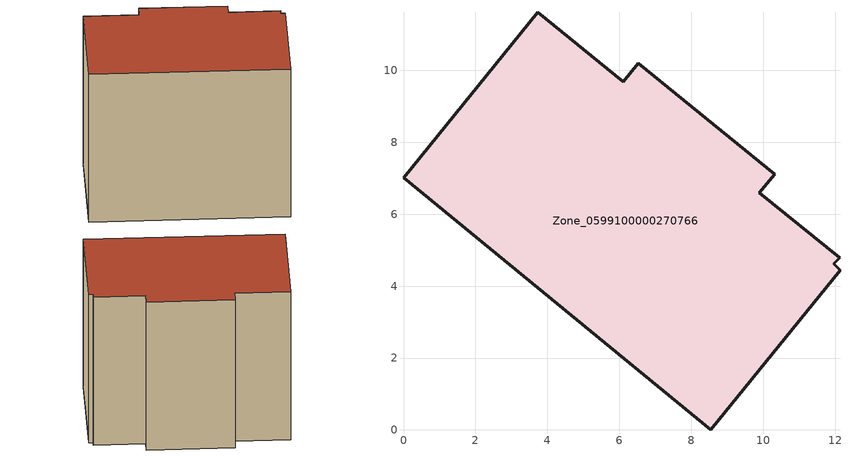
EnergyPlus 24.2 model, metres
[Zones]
Zone_0599100000270766
 floor ground (C_G): 10.32,7.11 9.9,6.6 12.13,4.79 11.97,4.62 12.14,4.44 8.55,0 0,7.02 3.73,11.62 6.11,9.68 6.53,10.19 z0
 wall outside (C_F): 3.73,11.62 0,7.02 8.55,0 12.14,4.44 11.97,4.62 12.13,4.79 9.9,6.6 10.32,7.11 6.53,10.19 6.11,9.68 3.73,11.62 z0:9.56
 roof outside (C_R): 8.55,0 12.14,4.44 11.97,4.62 12.13,4.79 9.9,6.6 10.32,7.11 6.53,10.19 6.11,9.68 3.73,11.62 0,7.02 z9.56
[BUILDING]
Pand.0599100000270766: North Axis=0; Terrain=City; Loads Convergence Tolerance Value=0.04; Temperature Convergence Tolerance Value=0.4; Solar Distribution=FullExterior; Maximum Number of Warmup Days=25; Minimum Number of Warmup Days=1
[Site:Location]
Rotterdam.The.Hague.AP_ZH_NLD Design_Conditions: Latitude=51.96; Longitude=4.45; Time Zone=1; Elevation=-4.5
[SITE:GROUNDTEMPERATURE:BUILDINGSURFACE]
18, 18, 18, 18, 18, 18, 18, 18, 18, 18, 18, 18
[MATERIAL] Thermal Absorptance=0.9; Solar Absorptance=0.7; Visible Absorptance=0.7
Name | Roughness | Thickness | Conductivity | Density | Specific Heat
G.TC.1946 | MediumSmooth | 0.15 | 1 | 540 | 1210
F.TC.1946 | Rough | 0.3 | 0.857143 | 1920 | 840
R.TC.1946 | MediumRough | 0.2 | 0.909091 | 1500 | 1000
[CONSTRUCTION]
C_G: G.TC.1946
C_F: F.TC.1946
C_R: R.TC.1946
[ZONE]
Zone_0599100000270766: Type=1; Multiplier=1; Ceiling Height=Autocalculate; Volume=Autocalculate; Floor Area=autocalculate; Part of Total Floor Area=Yes
[ZONEINFILTRATION:DESIGNFLOWRATE]
Infil_Zone_0599100000270766: Zone or ZoneList or Space or SpaceList=Zone_0599100000270766; Schedule=AlwaysOn; Design Flow Rate Calculation Method=Flow/Area; Flow Rate per Floor Area=0.003; Constant Term Coefficient=1; Temperature Term Coefficient=0; Velocity Term Coefficient=0; Velocity Squared Term Coefficient=0
[HVACTEMPLATE:ZONE:IDEALLOADSAIRSYSTEM]
Zone_0599100000270766: Maximum Heating Supply Air Temperature=50; Minimum Cooling Supply Air Temperature=13; Maximum Heating Supply Air Humidity Ratio=0.0156; Minimum Cooling Supply Air Humidity Ratio=0.0077; Heating Limit=NoLimit; Cooling Limit=NoLimit; Dehumidification Control Type=ConstantSensibleHeatRatio; Cooling Sensible Heat Ratio=0.7; Dehumidification Setpoint=60; Humidification Control Type=None; Humidification Setpoint=30; Outdoor Air Method=None; Outdoor Air Flow Rate per Person=0.00944; Outdoor Air Flow Rate per Zone Floor Area=0; Outdoor Air Flow Rate per Zone=0; Demand Controlled Ventilation Type=None; Outdoor Air Economizer Type=NoEconomizer; Heat Recovery Type=None; Sensible Heat Recovery Effectiveness=0.7; Latent Heat Recovery Effectiveness=0.65
[ZONECONTROL:THERMOSTAT]
ThermostatControl_Zone_0599100000270766: Zone or ZoneList=Zone_0599100000270766; Control Type Schedule=DualSetpointControlType; Control 1=Thermostat_Zone_0599100000270766; Temperature Difference Between Cutout And Setpoint=0
[THERMOSTATSETPOINT:DUALSETPOINT]
Thermostat_Zone_0599100000270766: Heating Setpoint Temperature Schedule=HeatingSetpoint_Zone_0599100000270766; Cooling Setpoint Temperature Schedule=CoolingSetpoint_Zone_0599100000270766
[SCHEDULE:COMPACT]
HeatingSetpoint_Zone_0599100000270766: Through: 12/31, For: AllDays, Until: 24:00, 21
CoolingSetpoint_Zone_0599100000270766: Through: 12/31, For: AllDays, Until: 24:00, 24
DualSetpointControlType: Through: 12/31, For: AllDays, Until: 24:00, 4
AlwaysOn: Through: 12/31, For: AllDays, Until: 24:00, 1
